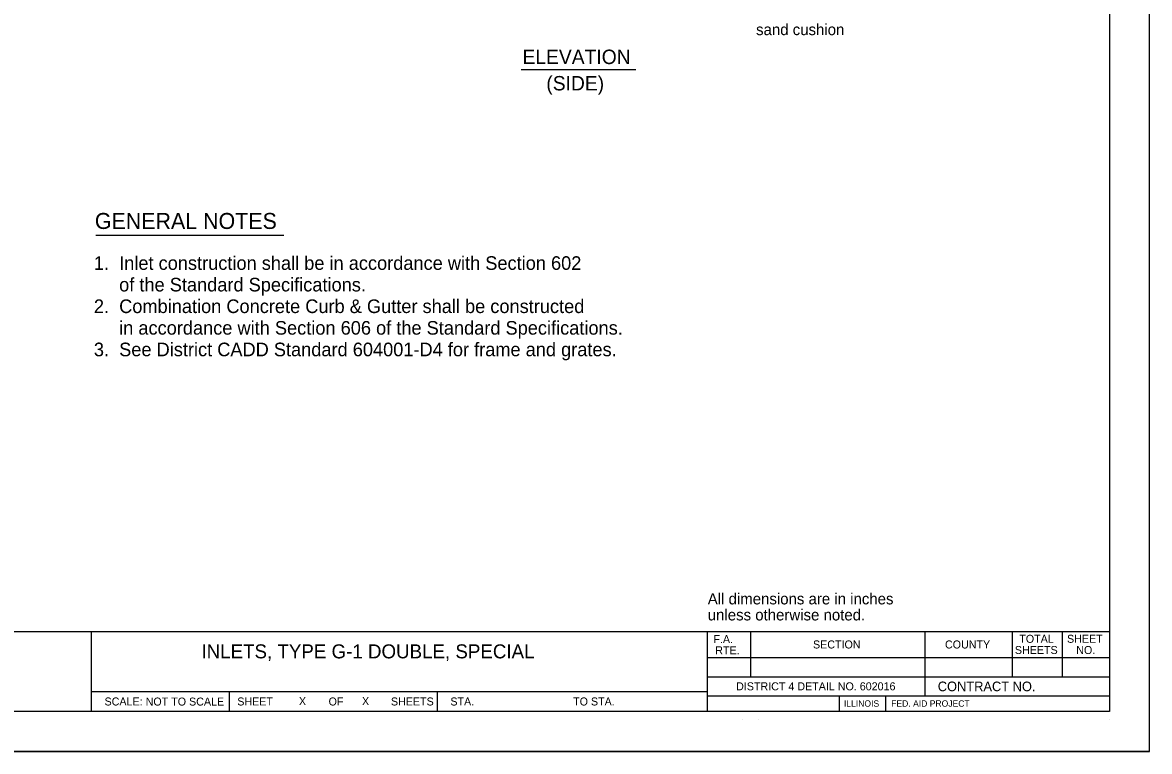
# Model space of a CAD drawing. Extents: x 0 to 2.83, y -0.12 to 1.83.
# Drawn here: x 1.66 to 2.833, y 0 to 0.759 of the extents above; entities that cross this region are included whole.
import ezdxf

# ---------------------------------------------------------------- set-up
doc = ezdxf.new("R2010")
doc.units = 0
for name, color, linetype in [('IDS_Notes', 7, 'Continuous'), ('RD_Pr_Roadway_Dimensions', 7, 'Continuous'), ('RD_Pr_Roadway_Notes', 7, 'Continuous'), ('SH_General_Details', 7, 'Continuous'), ('SH_Printer_Plotting_Border', 7, 'Continuous')]:
    doc.layers.add(name, color=color, linetype=linetype)

msp = doc.modelspace()

# ---------------------------------------------------------------- linework, layer by layer
at = {"layer": 'RD_Pr_Roadway_Notes'}
for p, q in [((2.179, 0.7103), (2.2984, 0.7103)), ((1.7363, 0.5377), (1.932, 0.5377))]:
    msp.add_line(p, q, dxfattribs=at)
at = {"layer": 'SH_General_Details'}
for p, q in [((2.8333, 0), (2.8333, 1.8333)), ((0.1667, 0.125), (2.7917, 0.125)), ((1.7312, 0.125), (1.7312, 0.0417)), ((2.3729, 0.125), (2.3729, 0.0417)), ((2.4179, 0.125), (2.4179, 0.0779)), ((2.5995, 0.125), (2.5995, 0.0579)), ((2.6905, 0.125), (2.6905, 0.0779)), ((2.7423, 0.125), (2.7423, 0.0779)), ((2.3729, 0.0979), (2.7917, 0.0979)), ((2.3729, 0.0779), (2.7917, 0.0779)), ((1.7312, 0.0625), (2.3729, 0.0625)), ((1.875, 0.0625), (1.875, 0.0417)), ((2.0917, 0.0625), (2.0917, 0.0417)), ((2.3729, 0.0579), (2.7917, 0.0579)), ((2.5101, 0.0579), (2.5101, 0.0417)), ((2.5585, 0.0579), (2.5585, 0.0417)), ((2.4095, 0.0333), (2.4095, 0.0333)), ((2.4262, 0.0333), (2.4262, 0.0333)), ((2.7917, 0.0333), (2.7917, 0.0333)), ((2.8333, 0), (0, 0))]:
    msp.add_line(p, q, dxfattribs=at)
msp.add_lwpolyline([(0.1667, 1.7917), (2.7917, 1.7917), (2.7917, 0.0417), (0.1667, 0.0417)], close=True, dxfattribs=at)
at = {"layer": 'SH_Printer_Plotting_Border'}
msp.add_lwpolyline([(0, 0), (2.8333, 0), (2.8333, 1.8333), (0, 1.8333)], close=True, dxfattribs=at)

# ---------------------------------------------------------------- texts
at = {"layer": 'IDS_Notes'}
for p in [(1.9477, 0.0483), (2.0134, 0.0483)]:
    msp.add_text('X', height=0.00833, dxfattribs=at).set_placement(p)
at = {"layer": 'RD_Pr_Roadway_Dimensions'}
msp.add_text('sand cushion', height=0.011667, dxfattribs=at).set_placement((2.4237, 0.7462))
at = {"layer": 'RD_Pr_Roadway_Notes'}
for s, height, p in [('ELEVATION', 0.015, (2.1805, 0.7161)), ('(SIDE)', 0.015, (2.2053, 0.6886)), ('GENERAL NOTES', 0.016667, (1.7352, 0.5443)), ('1.  Inlet construction shall be in accordance with Section 602', 0.014167, (1.7342, 0.5017)), ('     of the Standard Specifications.', 0.014167, (1.7342, 0.4792)), ('2.  Combination Concrete Curb & Gutter shall be constructed', 0.014167, (1.7342, 0.4567)), ('     in accordance with Section 606 of the Standard Specifications.', 0.014167, (1.7342, 0.4342)), ('3.  See District CADD Standard 604001-D4 for frame and grates.', 0.014167, (1.7342, 0.4117)), ('All dimensions are in inches', 0.011668, (2.3734, 0.1532)), ('unless otherwise noted.', 0.011668, (2.3734, 0.1365))]:
    msp.add_text(s, height=height, dxfattribs=at).set_placement(p)
at = {"layer": 'SH_General_Details'}
for s, height, p in [('F.A.  ', 0.00833, (2.3793, 0.1129)), ('TOTAL', 0.00833, (2.6978, 0.1132)), ('SHEET', 0.00833, (2.7475, 0.1132)), ('INLETS, TYPE G-1 DOUBLE, SPECIAL', 0.014583, (1.8462, 0.097)), ('RTE.', 0.00833, (2.3812, 0.1012)), ('SECTION', 0.00833, (2.483, 0.1073)), ('COUNTY', 0.00833, (2.6204, 0.1073)), ('SHEETS', 0.00833, (2.6932, 0.1015)), ('NO.', 0.00833, (2.7571, 0.1015)), ('DISTRICT 4 DETAIL NO. 602016', 0.008333, (2.4029, 0.0637)), ('CONTRACT NO.      ', 0.01, (2.6129, 0.0628)), ('SCALE:          ', 0.008333, (1.7453, 0.0479)), ('NOT TO SCALE', 0.008333, (1.7881, 0.0478)), ('SHEET', 0.00833, (1.8835, 0.0479)), ('OF', 0.00833, (1.9786, 0.0479)), ('SHEETS', 0.00833, (2.0435, 0.0479)), ('STA.', 0.00833, (2.1054, 0.0479)), ('TO STA.', 0.00833, (2.2332, 0.0479)), ('ILLINOIS', 0.00667, (2.5152, 0.0466)), ('FED. AID PROJECT', 0.006667, (2.5644, 0.0466))]:
    msp.add_text(s, height=height, dxfattribs=at).set_placement(p)

doc.saveas('drawing.dxf')
